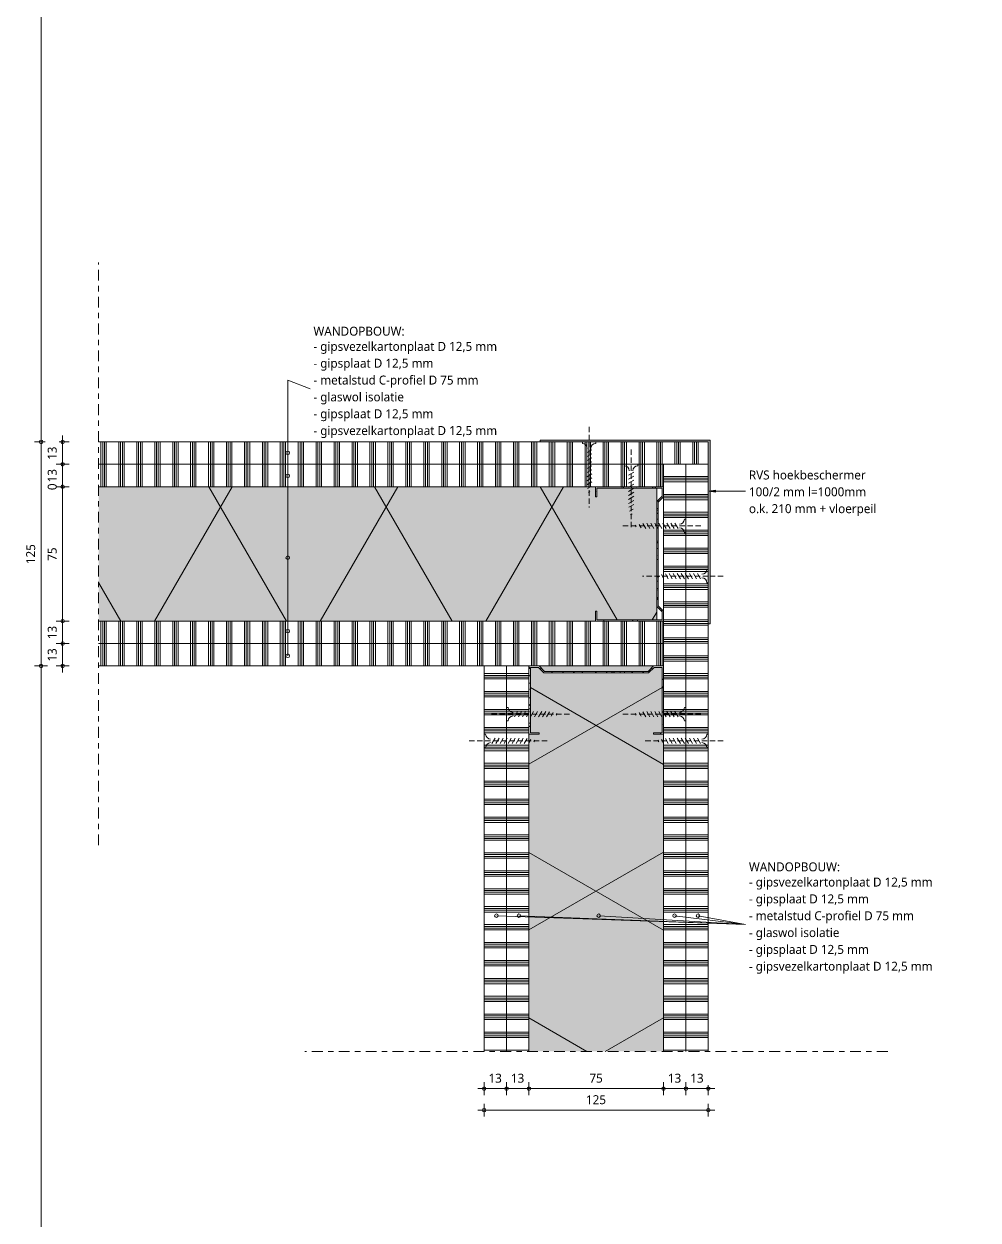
# Model space of a CAD drawing. Header units: millimetres. Extents: x 32900 to 38291, y -18988 to 4133.
# Drawn here: x 32961 to 33493, y 1202 to 1869 of the extents above; entities that cross this region are included whole.
import ezdxf

# ---------------------------------------------------------------- set-up
doc = ezdxf.new("R2010")
doc.units = ezdxf.units.MM
doc.linetypes.add('MV_center', pattern=[15, 6, -3, 3, -3])
doc.linetypes.add('MV_hidden_2', pattern=[4.5, 3, -1.5])
for name, color, linetype, lineweight in [('A-ANNO-DIMS', 211, 'Continuous', 13), ('A-ANNO-DIMS-2', 211, 'Continuous', 13), ('A-ANNO-NOTE', 131, 'Continuous', 18), ('A-DETL', 90, 'Continuous', 13), ('A-DETL-GENF', 92, 'Continuous', 18), ('A-DETL-THIN', 151, 'Continuous', 18)]:
    doc.layers.add(name, color=color, linetype=linetype, lineweight=lineweight)
doc.styles.add('Segoe UI', font='segoeui.ttf', dxfattribs={"height": 5})
doc.styles.add('Segoe UI_B', font='segoeui.ttf', dxfattribs={"height": 5})
doc.dimstyles.new('2_5_mm', dxfattribs={"dimscale": 304.8, "dimtxt": 5.23682, "dimasz": 0.006562, "dimexe": 0.011811, "dimexo": 0.0625, "dimgap": 0.005906, "dimtad": 1, "dimdec": 0, "dimzin": 0, "dimdsep": 46, "dimtxsty": 'Segoe UI', "dimblk1": 'DOTBLANK', "dimblk2": 'DOTBLANK', "dimsah": 1, "dimcen": 0.09, "dimdle": 0.011811, "dimazin": 0, "dimtfac": 1, "dimtdec": 4, "dimtix": 1, "dimtmove": 0, "dimatfit": 3, "dimfxl": 0.011811, "dimfxlon": 1, "dimtvp": 1, "dimtfill": 1, "dimtolj": 1, "dimtzin": 0, "dimarcsym": 2})
pattern_1 = [(90, (4, 0), (-10, 6e-16), []), (90, (5, 0), (-10, 6e-16), []), (90, (6, 0), (-10, 6e-16), []), (90, (7, 0), (-10, 6e-16), [])]
pattern_2 = [(0, (0, 4), (0, 10), []), (0, (0, 5), (0, 10), []), (0, (0, 6), (0, 10), []), (0, (0, 7), (0, 10), [])]
pattern_3 = [(60, (0, 0), (-69.282, 40), []), (120, (0, 0), (-69.282, -40), [])]
pattern_4 = [(0, (0, 0), (8.128, 2.032), [0.67056, -5.425, 0.67056, -5.425, -32.512]), (0, (0, 0), (8.128, 2.032), [-12.192, 0.67056, -11.521, 0.67056, -5.425, -14.224]), (0, (0, 0), (8.128, 2.032), [-30.48, 0.67056, -3.393, 0.67056, -9.489]), (120, (3.048, 1.016), (-5.82376362, 6.02305448), [0.67056, -5.425, 0.67056, -5.425, -32.512]), (120, (3.048, 1.016), (-5.82376362, 6.02305448), [-12.192, 0.67056, -11.521, 0.67056, -5.425, -14.224]), (120, (3.048, 1.016), (-5.82376362, 6.02305448), [-30.48, 0.67056, -3.393, 0.67056, -9.489]), (240, (4.064, 5.08), (-2.30423638, -8.05505448), [0.67056, -5.425, 0.67056, -5.425, -32.512]), (240, (4.064, 5.08), (-2.30423638, -8.05505448), [-12.192, 0.67056, -11.521, 0.67056, -5.425, -14.224]), (240, (4.064, 5.08), (-2.30423638, -8.05505448), [-30.48, 0.67056, -3.393, 0.67056, -9.489])]

# ---------------------------------------------------------------- blocks, each defined once
blk = doc.blocks.new('42 isolatie - Type 1-3788371-Details ziekenhuis Utiliteitsgebouw')
at = {"layer": 'A-DETL-GENF'}
blk.add_hatch(color=256, dxfattribs=at).paths.add_polyline_path([(302.28, 0.8), (302.28, 6.4), (303.08, 6.4), (303.08, 1.6), (336.48, 1.6), (336.48, 75), (303.08, 75), (303.08, 70.2), (302.28, 70.2), (302.28, 75.8), (25.28, 75.8), (25.28, 0.8), (271.43, 0.8)])
at = {"layer": 'A-DETL-GENF', "lineweight": 13}
h = blk.add_hatch(dxfattribs=at)
h.set_pattern_fill('FP_4', color=256, style=0, pattern_type=2)
h.set_pattern_definition(pattern_3)
h.paths.add_polyline_path([(302.28, 0.8), (302.28, 6.4), (303.08, 6.4), (303.08, 1.6), (336.48, 1.6), (336.48, 75), (303.08, 75), (303.08, 70.2), (302.28, 70.2), (302.28, 75.8), (25.28, 75.8), (25.28, 0.8), (271.43, 0.8)])
at = {"layer": 'A-DETL-GENF'}
for p, q in [((302.28, 75.8), (25.28, 75.8)), ((302.28, 75.8), (25.28, 75.8)), ((336.48, 67.53), (336.48, 75)), ((336.48, 67.53), (336.48, 75)), ((336.48, 9.07), (336.48, 67.53)), ((336.48, 1.6), (336.48, 9.07)), ((336.48, 1.6), (336.48, 9.07)), ((25.28, 0.8), (302.28, 0.8)), ((25.28, 0.8), (302.28, 0.8))]:
    blk.add_line(p, q, dxfattribs=at)
blk = doc.blocks.new('42 isolatie - Type 1-3788538-Details ziekenhuis Utiliteitsgebouw')
at = {"layer": 'A-DETL-GENF'}
h = blk.add_hatch(color=256, dxfattribs=at)
h.paths.add_polyline_path([(215.28, 75.8), (38.28, 75.8), (38.28, 70.2), (37.48, 70.2), (37.48, 75), (1.08, 75), (1.08, 70.53), (4.08, 67.53), (4.08, 9.07), (1.08, 6.07), (1.08, 1.6), (37.48, 1.6), (37.48, 6.4), (38.28, 6.4), (38.28, 0.8), (215.28, 0.8)])
h.paths.add_polyline_path([(3.28, 9.4), (3.28, 67.2), (0.28, 70.2), (0.28, 6.4), (2.95, 9.07)])
at = {"layer": 'A-DETL-GENF', "lineweight": 13}
h = blk.add_hatch(dxfattribs=at)
h.set_pattern_fill('FP_4', color=256, style=0, pattern_type=2)
h.set_pattern_definition(pattern_3)
h.paths.add_polyline_path([(215.28, 75.8), (38.28, 75.8), (38.28, 70.2), (37.48, 70.2), (37.48, 75), (1.08, 75), (1.08, 70.53), (4.08, 67.53), (4.08, 9.07), (1.08, 6.07), (1.08, 1.6), (37.48, 1.6), (37.48, 6.4), (38.28, 6.4), (38.28, 0.8), (215.28, 0.8)])
h.paths.add_polyline_path([(3.28, 9.4), (3.28, 67.2), (0.28, 70.2), (0.28, 6.4), (2.95, 9.07)])
at = {"layer": 'A-DETL-GENF'}
for p, q in [((215.28, 75.8), (38.28, 75.8)), ((215.28, 75.8), (38.28, 75.8)), ((0.28, 70.2), (0.28, 6.4)), ((0.28, 70.2), (0.28, 6.4)), ((38.28, 0.8), (215.28, 0.8)), ((38.28, 0.8), (215.28, 0.8))]:
    blk.add_line(p, q, dxfattribs=at)
blk = doc.blocks.new('NLRS_00_DI_maskeer - Type 1-4234884-Details ziekenhuis Utiliteitsgebouw')
at = {"layer": 'A-DETL-GENF', "linetype": 'MV_center'}
blk.add_line((225, 0), (-100, 0), dxfattribs=at)
blk = doc.blocks.new('DIMBLOCK89-Details ziekenhuis Utiliteitsgebouw')
at = {"layer": 'A-ANNO-DIMS-2'}
for p, q in [((32970.66, 1636.25), (32967.06, 1636.25)), ((32970.66, 1639.85), (32970.66, 1507.65)), ((32970.66, 1636.25), (32974.26, 1636.25)), ((32970.66, 1511.25), (32967.06, 1511.25)), ((32970.66, 1511.25), (32974.26, 1511.25))]:
    blk.add_line(p, q, dxfattribs=at)
for centre in [(32970.66, 1636.25), (32970.66, 1511.25)]:
    blk.add_circle(centre, 1, dxfattribs=at)
at = {"layer": 'A-ANNO-DIMS-2', "color": 0, "insert": (32962.33, 1568.04), "char_height": 5, "width": 13.7109, "attachment_point": 1, "rotation": 90, "line_spacing_factor": 1.142579, "style": 'Segoe UI', "bg_fill": 3, "box_fill_scale": 1.25, "bg_fill_color": 9, "bg_fill_true_color": 13158600, "bg_fill_transparency": 0}
blk.add_mtext('125', dxfattribs=at)
blk = doc.blocks.new('_DotBlank')
at = {"color": 0, "linetype": 'ByBlock', "lineweight": -2}
blk.add_line((-0.5, 0), (-1, 0), dxfattribs=at)
blk.add_circle((0, 0), 0.5, dxfattribs=at)
blk = doc.blocks.new('DIMBLOCK90-Details ziekenhuis Utiliteitsgebouw')
at = {"layer": 'A-ANNO-DIMS-2'}
for p, q in [((32982.66, 1523.75), (32979.06, 1523.75)), ((32982.66, 1507.65), (32982.66, 1523.75)), ((32982.66, 1523.75), (32986.26, 1523.75)), ((32982.66, 1511.25), (32979.06, 1511.25)), ((32982.66, 1511.25), (32986.26, 1511.25))]:
    blk.add_line(p, q, dxfattribs=at)
for centre in [(32982.66, 1523.75), (32982.66, 1511.25)]:
    blk.add_circle(centre, 1, dxfattribs=at)
at = {"layer": 'A-ANNO-DIMS-2', "color": 0, "insert": (32974.33, 1513.69), "char_height": 5, "width": 9.1406, "attachment_point": 1, "rotation": 90, "line_spacing_factor": 1.142579, "style": 'Segoe UI', "bg_fill": 3, "box_fill_scale": 1.25, "bg_fill_color": 9, "bg_fill_true_color": 13158600, "bg_fill_transparency": 0}
blk.add_mtext('13', dxfattribs=at)
blk = doc.blocks.new('DIMBLOCK91-Details ziekenhuis Utiliteitsgebouw')
at = {"layer": 'A-ANNO-DIMS-2'}
for p, q in [((32982.66, 1536.25), (32979.06, 1536.25)), ((32982.66, 1523.75), (32982.66, 1536.25)), ((32982.66, 1536.25), (32986.26, 1536.25)), ((32982.66, 1523.75), (32979.06, 1523.75)), ((32982.66, 1523.75), (32986.26, 1523.75))]:
    blk.add_line(p, q, dxfattribs=at)
for centre in [(32982.66, 1536.25), (32982.66, 1523.75)]:
    blk.add_circle(centre, 1, dxfattribs=at)
at = {"layer": 'A-ANNO-DIMS-2', "color": 0, "insert": (32974.33, 1526.19), "char_height": 5, "width": 9.1406, "attachment_point": 1, "rotation": 90, "line_spacing_factor": 1.142579, "style": 'Segoe UI', "bg_fill": 3, "box_fill_scale": 1.25, "bg_fill_color": 9, "bg_fill_true_color": 13158600, "bg_fill_transparency": 0}
blk.add_mtext('13', dxfattribs=at)
blk = doc.blocks.new('DIMBLOCK92-Details ziekenhuis Utiliteitsgebouw')
at = {"layer": 'A-ANNO-DIMS-2'}
for p, q in [((32982.66, 1611.25), (32979.06, 1611.25)), ((32982.66, 1536.25), (32982.66, 1611.25)), ((32982.66, 1611.25), (32986.26, 1611.25)), ((32982.66, 1536.25), (32979.06, 1536.25)), ((32982.66, 1536.25), (32986.26, 1536.25))]:
    blk.add_line(p, q, dxfattribs=at)
for centre in [(32982.66, 1611.25), (32982.66, 1536.25)]:
    blk.add_circle(centre, 1, dxfattribs=at)
at = {"layer": 'A-ANNO-DIMS-2', "color": 0, "insert": (32974.33, 1569.94), "char_height": 5, "width": 9.1406, "attachment_point": 1, "rotation": 90, "line_spacing_factor": 1.142579, "style": 'Segoe UI', "bg_fill": 3, "box_fill_scale": 1.25, "bg_fill_color": 9, "bg_fill_true_color": 13158600, "bg_fill_transparency": 0}
blk.add_mtext('75', dxfattribs=at)
blk = doc.blocks.new('DIMBLOCK93-Details ziekenhuis Utiliteitsgebouw')
at = {"layer": 'A-ANNO-DIMS-2'}
for q in [(32979.06, 1611.25), (32979.06, 1611.25), (32982.66, 1611.25), (32986.26, 1611.25), (32986.26, 1611.25)]:
    blk.add_line((32982.66, 1611.25), q, dxfattribs=at)
blk.add_circle((32982.66, 1611.25), 1, dxfattribs=at)
blk.add_circle((32982.66, 1611.25), 1, dxfattribs=at)
at = {"layer": 'A-ANNO-DIMS-2', "color": 0, "insert": (32974.33, 1609.35), "char_height": 5, "width": 4.5703, "attachment_point": 1, "rotation": 90, "line_spacing_factor": 1.142579, "style": 'Segoe UI', "bg_fill": 3, "box_fill_scale": 1.25, "bg_fill_color": 9, "bg_fill_true_color": 13158600, "bg_fill_transparency": 0}
blk.add_mtext('0', dxfattribs=at)
blk = doc.blocks.new('DIMBLOCK94-Details ziekenhuis Utiliteitsgebouw')
at = {"layer": 'A-ANNO-DIMS-2'}
for p, q in [((32982.66, 1623.75), (32979.06, 1623.75)), ((32982.66, 1611.25), (32982.66, 1623.75)), ((32982.66, 1623.75), (32986.26, 1623.75)), ((32982.66, 1611.25), (32979.06, 1611.25)), ((32982.66, 1611.25), (32986.26, 1611.25))]:
    blk.add_line(p, q, dxfattribs=at)
for centre in [(32982.66, 1623.75), (32982.66, 1611.25)]:
    blk.add_circle(centre, 1, dxfattribs=at)
at = {"layer": 'A-ANNO-DIMS-2', "color": 0, "insert": (32974.33, 1613.69), "char_height": 5, "width": 9.1406, "attachment_point": 1, "rotation": 90, "line_spacing_factor": 1.142579, "style": 'Segoe UI', "bg_fill": 3, "box_fill_scale": 1.25, "bg_fill_color": 9, "bg_fill_true_color": 13158600, "bg_fill_transparency": 0}
blk.add_mtext('13', dxfattribs=at)
blk = doc.blocks.new('DIMBLOCK95-Details ziekenhuis Utiliteitsgebouw')
at = {"layer": 'A-ANNO-DIMS-2'}
for p, q in [((32982.66, 1636.25), (32979.06, 1636.25)), ((32982.66, 1623.75), (32982.66, 1639.85)), ((32982.66, 1636.25), (32986.26, 1636.25)), ((32982.66, 1623.75), (32979.06, 1623.75)), ((32982.66, 1623.75), (32986.26, 1623.75))]:
    blk.add_line(p, q, dxfattribs=at)
for centre in [(32982.66, 1636.25), (32982.66, 1623.75)]:
    blk.add_circle(centre, 1, dxfattribs=at)
at = {"layer": 'A-ANNO-DIMS-2', "color": 0, "insert": (32974.33, 1626.19), "char_height": 5, "width": 9.1406, "attachment_point": 1, "rotation": 90, "line_spacing_factor": 1.142579, "style": 'Segoe UI', "bg_fill": 3, "box_fill_scale": 1.25, "bg_fill_color": 9, "bg_fill_true_color": 13158600, "bg_fill_transparency": 0}
blk.add_mtext('13', dxfattribs=at)
blk = doc.blocks.new('DIMBLOCK96-Details ziekenhuis Utiliteitsgebouw')
at = {"layer": 'A-ANNO-DIMS-2'}
for p, q in [((33214.06, 1275.49), (33230.16, 1275.49)), ((33217.66, 1275.49), (33217.66, 1279.09)), ((33217.66, 1275.49), (33217.66, 1271.89)), ((33230.16, 1275.49), (33230.16, 1279.09)), ((33230.16, 1275.49), (33230.16, 1271.89))]:
    blk.add_line(p, q, dxfattribs=at)
for centre in [(33217.66, 1275.49), (33230.16, 1275.49)]:
    blk.add_circle(centre, 1, dxfattribs=at)
at = {"layer": 'A-ANNO-DIMS-2', "color": 0, "insert": (33220.1, 1283.81), "char_height": 5, "width": 9.1406, "attachment_point": 1, "line_spacing_factor": 1.142579, "style": 'Segoe UI', "bg_fill": 3, "box_fill_scale": 1.25, "bg_fill_color": 9, "bg_fill_true_color": 13158600, "bg_fill_transparency": 0}
blk.add_mtext('13', dxfattribs=at)
blk = doc.blocks.new('DIMBLOCK97-Details ziekenhuis Utiliteitsgebouw')
at = {"layer": 'A-ANNO-DIMS-2'}
for p, q in [((33230.16, 1275.49), (33230.16, 1279.09)), ((33230.16, 1275.49), (33242.66, 1275.49)), ((33230.16, 1275.49), (33230.16, 1271.89)), ((33242.66, 1275.49), (33242.66, 1279.09)), ((33242.66, 1275.49), (33242.66, 1271.89))]:
    blk.add_line(p, q, dxfattribs=at)
for centre in [(33230.16, 1275.49), (33242.66, 1275.49)]:
    blk.add_circle(centre, 1, dxfattribs=at)
at = {"layer": 'A-ANNO-DIMS-2', "color": 0, "insert": (33232.6, 1283.81), "char_height": 5, "width": 9.1406, "attachment_point": 1, "line_spacing_factor": 1.142579, "style": 'Segoe UI', "bg_fill": 3, "box_fill_scale": 1.25, "bg_fill_color": 9, "bg_fill_true_color": 13158600, "bg_fill_transparency": 0}
blk.add_mtext('13', dxfattribs=at)
blk = doc.blocks.new('DIMBLOCK98-Details ziekenhuis Utiliteitsgebouw')
at = {"layer": 'A-ANNO-DIMS-2'}
for p, q in [((33242.66, 1275.49), (33242.66, 1279.09)), ((33242.66, 1275.49), (33317.66, 1275.49)), ((33242.66, 1275.49), (33242.66, 1271.89)), ((33317.66, 1275.49), (33317.66, 1279.09)), ((33317.66, 1275.49), (33317.66, 1271.89))]:
    blk.add_line(p, q, dxfattribs=at)
for centre in [(33242.66, 1275.49), (33317.66, 1275.49)]:
    blk.add_circle(centre, 1, dxfattribs=at)
at = {"layer": 'A-ANNO-DIMS-2', "color": 0, "insert": (33276.35, 1283.81), "char_height": 5, "width": 9.1406, "attachment_point": 1, "line_spacing_factor": 1.142579, "style": 'Segoe UI', "bg_fill": 3, "box_fill_scale": 1.25, "bg_fill_color": 9, "bg_fill_true_color": 13158600, "bg_fill_transparency": 0}
blk.add_mtext('75', dxfattribs=at)
blk = doc.blocks.new('DIMBLOCK99-Details ziekenhuis Utiliteitsgebouw')
at = {"layer": 'A-ANNO-DIMS-2'}
for p, q in [((33317.66, 1275.49), (33317.66, 1279.09)), ((33317.66, 1275.49), (33330.16, 1275.49)), ((33317.66, 1275.49), (33317.66, 1271.89)), ((33330.16, 1275.49), (33330.16, 1279.09)), ((33330.16, 1275.49), (33330.16, 1271.89))]:
    blk.add_line(p, q, dxfattribs=at)
for centre in [(33317.66, 1275.49), (33330.16, 1275.49)]:
    blk.add_circle(centre, 1, dxfattribs=at)
at = {"layer": 'A-ANNO-DIMS-2', "color": 0, "insert": (33320.1, 1283.81), "char_height": 5, "width": 9.1406, "attachment_point": 1, "line_spacing_factor": 1.142579, "style": 'Segoe UI', "bg_fill": 3, "box_fill_scale": 1.25, "bg_fill_color": 9, "bg_fill_true_color": 13158600, "bg_fill_transparency": 0}
blk.add_mtext('13', dxfattribs=at)
blk = doc.blocks.new('DIMBLOCK100-Details ziekenhuis Utiliteitsgebouw')
at = {"layer": 'A-ANNO-DIMS-2'}
for p, q in [((33330.16, 1275.49), (33330.16, 1279.09)), ((33330.16, 1275.49), (33346.26, 1275.49)), ((33330.16, 1275.49), (33330.16, 1271.89)), ((33342.66, 1275.49), (33342.66, 1279.09)), ((33342.66, 1275.49), (33342.66, 1271.89))]:
    blk.add_line(p, q, dxfattribs=at)
for centre in [(33330.16, 1275.49), (33342.66, 1275.49)]:
    blk.add_circle(centre, 1, dxfattribs=at)
at = {"layer": 'A-ANNO-DIMS-2', "color": 0, "insert": (33332.6, 1283.81), "char_height": 5, "width": 9.1406, "attachment_point": 1, "line_spacing_factor": 1.142579, "style": 'Segoe UI', "bg_fill": 3, "box_fill_scale": 1.25, "bg_fill_color": 9, "bg_fill_true_color": 13158600, "bg_fill_transparency": 0}
blk.add_mtext('13', dxfattribs=at)
blk = doc.blocks.new('DIMBLOCK101-Details ziekenhuis Utiliteitsgebouw')
at = {"layer": 'A-ANNO-DIMS-2'}
for p, q in [((33214.06, 1263.49), (33346.26, 1263.49)), ((33217.66, 1263.49), (33217.66, 1267.09)), ((33217.66, 1263.49), (33217.66, 1259.89)), ((33342.66, 1263.49), (33342.66, 1267.09)), ((33342.66, 1263.49), (33342.66, 1259.89))]:
    blk.add_line(p, q, dxfattribs=at)
for centre in [(33217.66, 1263.49), (33342.66, 1263.49)]:
    blk.add_circle(centre, 1, dxfattribs=at)
at = {"layer": 'A-ANNO-DIMS-2', "color": 0, "insert": (33274.44, 1271.81), "char_height": 5, "width": 13.7109, "attachment_point": 1, "line_spacing_factor": 1.142579, "style": 'Segoe UI', "bg_fill": 3, "box_fill_scale": 1.25, "bg_fill_color": 9, "bg_fill_true_color": 13158600, "bg_fill_transparency": 0}
blk.add_mtext('125', dxfattribs=at)

msp = doc.modelspace()

# ---------------------------------------------------------------- hatches: boundary and pattern name
at = {"layer": 'A-ANNO-NOTE'}
msp.add_hatch(color=256, dxfattribs=at).paths.add_polyline_path([(33343.14, 1608.76), (33346.74, 1608.13), (33346.74, 1609.4)])
at = {"layer": 'A-DETL-GENF', "lineweight": 13}
h = msp.add_hatch(dxfattribs=at)
h.set_pattern_fill('FP_2', color=254, style=0, pattern_type=2)
h.set_pattern_definition(pattern_1)
h.paths.add_polyline_path([(33248.88, 1623.75), (33342.66, 1623.75), (33342.66, 1636.25), (33002.66, 1636.25), (33002.66, 1623.75), (33248.81, 1623.75)])
at = {"layer": 'A-DETL-GENF'}
msp.add_hatch(color=9, dxfattribs=at).paths.add_polyline_path([(33342.66, 1534.77), (33343.66, 1534.77), (33343.66, 1637.25), (33248.88, 1637.25), (33248.88, 1636.25), (33342.66, 1636.25)])
at = {"layer": 'A-DETL-GENF', "lineweight": 13}
h = msp.add_hatch(dxfattribs=at)
h.set_pattern_fill('FP_2', color=254, style=0, pattern_type=2)
h.set_pattern_definition(pattern_1)
h.paths.add_polyline_path([(33248.81, 1611.25), (33317.66, 1611.25), (33317.66, 1623.75), (33002.66, 1623.75), (33002.66, 1611.25), (33041.2, 1611.25)])
h = msp.add_hatch(dxfattribs=at)
h.set_pattern_fill('FP_12', color=254, style=0, pattern_type=2)
h.set_pattern_definition(pattern_2)
h.paths.add_polyline_path([(33330.16, 1296.25), (33330.16, 1623.75), (33317.66, 1623.75), (33317.66, 1296.25)])
h = msp.add_hatch(dxfattribs=at)
h.set_pattern_fill('FP_12', color=254, style=0, pattern_type=2)
h.set_pattern_definition(pattern_2)
h.paths.add_polyline_path([(33330.16, 1296.25), (33342.66, 1296.25), (33342.66, 1623.75), (33330.16, 1623.75), (33330.16, 1328.56)])
h = msp.add_hatch(dxfattribs=at)
h.set_pattern_fill('FP_6', color=254, style=0, pattern_type=2)
h.set_pattern_definition(pattern_4)
h.paths.add_polyline_path([(33317.66, 1536.25), (33317.66, 1541.85), (33314.66, 1544.85), (33314.66, 1602.65), (33317.66, 1605.65), (33317.66, 1611.25), (33279.66, 1611.25), (33279.66, 1605.65), (33280.46, 1605.65), (33280.46, 1610.45), (33316.86, 1610.45), (33316.86, 1605.98), (33313.86, 1602.98), (33313.86, 1544.52), (33316.86, 1541.52), (33316.86, 1537.05), (33280.46, 1537.05), (33280.46, 1541.85), (33279.66, 1541.85), (33279.66, 1536.25)])
h = msp.add_hatch(dxfattribs=at)
h.set_pattern_fill('FP_2', color=254, style=0, pattern_type=2)
h.set_pattern_definition(pattern_1)
h.paths.add_polyline_path([(33248.81, 1523.75), (33317.66, 1523.75), (33317.66, 1536.25), (33002.66, 1536.25), (33002.66, 1523.75), (33041.2, 1523.75)])
h = msp.add_hatch(dxfattribs=at)
h.set_pattern_fill('FP_2', color=254, style=0, pattern_type=2)
h.set_pattern_definition(pattern_1)
h.paths.add_polyline_path([(33217.66, 1511.25), (33317.66, 1511.25), (33317.66, 1523.75), (33002.66, 1523.75), (33002.66, 1511.25), (33041.2, 1511.25)])
h = msp.add_hatch(dxfattribs=at)
h.set_pattern_fill('FP_12', color=254, style=0, pattern_type=2)
h.set_pattern_definition(pattern_2)
h.paths.add_polyline_path([(33230.16, 1296.25), (33230.16, 1511.25), (33217.66, 1511.25), (33217.66, 1296.25)])
h = msp.add_hatch(dxfattribs=at)
h.set_pattern_fill('FP_12', color=254, style=0, pattern_type=2)
h.set_pattern_definition(pattern_2)
h.paths.add_polyline_path([(33242.66, 1296.25), (33242.66, 1511.25), (33230.16, 1511.25), (33230.16, 1296.25)])
h = msp.add_hatch(dxfattribs=at)
h.set_pattern_fill('FP_6', color=254, style=0, pattern_type=2)
h.set_pattern_definition(pattern_4)
h.paths.add_polyline_path([(33242.66, 1473.25), (33248.26, 1473.25), (33248.26, 1474.05), (33243.46, 1474.05), (33243.46, 1510.45), (33247.92, 1510.45), (33250.92, 1507.45), (33309.39, 1507.45), (33312.39, 1510.45), (33316.86, 1510.45), (33316.86, 1474.05), (33312.06, 1474.05), (33312.06, 1473.25), (33317.66, 1473.25), (33317.66, 1511.25), (33312.06, 1511.25), (33309.06, 1508.25), (33251.26, 1508.25), (33248.26, 1511.25), (33242.66, 1511.25)])

# ---------------------------------------------------------------- linework, layer by layer
at = {"layer": 'A-ANNO-NOTE'}
for p, q in [((33108.18, 1670.78), (33120.59, 1665.94)), ((33108.18, 1630.14), (33108.18, 1670.78)), ((33108.18, 1670.78), (33120.59, 1665.94)), ((33108.18, 1617.33), (33108.18, 1670.78)), ((33108.18, 1670.78), (33120.59, 1665.94)), ((33108.18, 1571.67), (33108.18, 1670.78)), ((33108.18, 1670.78), (33120.59, 1665.94)), ((33108.18, 1530.7), (33108.18, 1670.78)), ((33108.18, 1670.78), (33120.59, 1665.94)), ((33108.18, 1516.95), (33108.18, 1670.78)), ((33346.74, 1609.4), (33343.14, 1608.76)), ((33343.14, 1608.76), (33346.74, 1608.13)), ((33343.14, 1608.76), (33363.38, 1608.76)), ((33346.74, 1608.13), (33346.74, 1609.4)), ((33224.53, 1371.96), (33363.38, 1367.12)), ((33237.08, 1371.96), (33363.38, 1367.12)), ((33281.54, 1371.96), (33363.38, 1367.12)), ((33323.85, 1371.96), (33363.38, 1367.12)), ((33336.91, 1371.96), (33363.38, 1367.12))]:
    msp.add_line(p, q, dxfattribs=at)
for centre in [(33108.18, 1630.14), (33108.18, 1617.33), (33108.18, 1571.67), (33108.18, 1530.7), (33108.18, 1516.95), (33224.53, 1371.96), (33237.08, 1371.96), (33281.54, 1371.96), (33323.85, 1371.96), (33336.91, 1371.96)]:
    msp.add_circle(centre, 1, dxfattribs=at)
at = {"layer": 'A-DETL', "lineweight": 18}
msp.add_line((32970.77, 3651.86), (32970.77, -18988.14), dxfattribs=at)
at = {"layer": 'A-DETL', "linetype": 'MV_hidden_2'}
for p, q in [((33276.17, 1644.61), (33276.17, 1637.25)), ((33276.17, 1636.25), (33276.17, 1599.61)), ((33299.6, 1632.11), (33299.6, 1587.11)), ((33338.51, 1589.37), (33293.51, 1589.37)), ((33342.66, 1561.4), (33306.01, 1561.4)), ((33351.01, 1561.4), (33343.66, 1561.4)), ((33221.8, 1484.37), (33266.8, 1484.37)), ((33338.51, 1484.37), (33293.51, 1484.37)), ((33209.3, 1469.48), (33254.3, 1469.48)), ((33351.01, 1469.48), (33306.01, 1469.48))]:
    msp.add_line(p, q, dxfattribs=at)
at = {"layer": 'A-DETL'}
for p, q in [((33272.42, 1636.25), (33272.42, 1635.4)), ((33279.92, 1636.25), (33279.92, 1635.4)), ((33277.67, 1631.9), (33274.67, 1630.17)), ((33277.67, 1629.65), (33274.67, 1627.92)), ((33277.67, 1627.4), (33274.67, 1625.67)), ((33277.67, 1625.15), (33274.67, 1623.42)), ((33277.67, 1622.9), (33274.67, 1621.17)), ((33295.85, 1623.75), (33303.35, 1623.75)), ((33295.85, 1623.75), (33295.85, 1622.9)), ((33303.35, 1623.75), (33303.35, 1622.9)), ((33277.67, 1620.65), (33274.67, 1618.92)), ((33277.67, 1618.4), (33274.67, 1616.67)), ((33277.67, 1616.15), (33274.67, 1614.42)), ((33301.1, 1619.4), (33298.1, 1617.67)), ((33301.1, 1617.15), (33298.1, 1615.42)), ((33301.1, 1614.9), (33298.1, 1613.17)), ((33277.67, 1613.9), (33274.89, 1612.29)), ((33277.25, 1611.3), (33275.33, 1610.19)), ((33276.68, 1608.57), (33275.78, 1608.05)), ((33301.1, 1612.65), (33298.1, 1610.92)), ((33301.1, 1610.4), (33298.1, 1608.67)), ((33301.1, 1608.15), (33298.1, 1606.42)), ((33301.1, 1605.9), (33298.1, 1604.17)), ((33301.1, 1603.65), (33298.1, 1601.92)), ((33301.1, 1601.4), (33298.32, 1599.79)), ((33300.68, 1598.8), (33298.76, 1597.69)), ((33300.11, 1596.07), (33299.21, 1595.55)), ((33302.47, 1588.87), (33301.95, 1589.77)), ((33305.2, 1588.29), (33304.09, 1590.22)), ((33307.81, 1587.87), (33306.2, 1590.66)), ((33310.06, 1587.87), (33308.32, 1590.87)), ((33312.31, 1587.87), (33310.57, 1590.87)), ((33314.56, 1587.87), (33312.82, 1590.87)), ((33316.81, 1587.87), (33315.07, 1590.87)), ((33319.06, 1587.87), (33317.32, 1590.87)), ((33321.31, 1587.87), (33319.57, 1590.87)), ((33323.56, 1587.87), (33321.82, 1590.87)), ((33325.81, 1587.87), (33324.07, 1590.87)), ((33330.16, 1593.12), (33329.31, 1593.12)), ((33330.16, 1593.12), (33330.16, 1585.62)), ((33330.16, 1585.62), (33329.31, 1585.62)), ((33314.97, 1560.89), (33314.45, 1561.8)), ((33317.7, 1560.32), (33316.59, 1562.24)), ((33320.31, 1559.9), (33318.7, 1562.69)), ((33322.56, 1559.9), (33320.82, 1562.9)), ((33324.81, 1559.9), (33323.07, 1562.9)), ((33327.06, 1559.9), (33325.32, 1562.9)), ((33329.31, 1559.9), (33327.57, 1562.9)), ((33331.56, 1559.9), (33329.82, 1562.9)), ((33333.81, 1559.9), (33332.07, 1562.9)), ((33336.06, 1559.9), (33334.32, 1562.9)), ((33338.31, 1559.9), (33336.57, 1562.9)), ((33342.66, 1565.15), (33341.81, 1565.15)), ((33342.66, 1557.65), (33341.81, 1557.65)), ((33230.16, 1488.12), (33230.16, 1480.62)), ((33230.16, 1488.12), (33231.01, 1488.12)), ((33330.16, 1488.12), (33329.31, 1488.12)), ((33330.16, 1488.12), (33330.16, 1480.62)), ((33234.51, 1482.87), (33236.24, 1485.87)), ((33236.76, 1482.87), (33238.49, 1485.87)), ((33239.01, 1482.87), (33240.74, 1485.87)), ((33241.26, 1482.87), (33242.99, 1485.87)), ((33243.51, 1482.87), (33245.24, 1485.87)), ((33245.76, 1482.87), (33247.49, 1485.87)), ((33248.01, 1482.87), (33249.74, 1485.87)), ((33250.26, 1482.87), (33251.99, 1485.87)), ((33252.51, 1482.87), (33254.11, 1485.66)), ((33255.11, 1483.29), (33256.22, 1485.22)), ((33257.84, 1483.87), (33258.36, 1484.77)), ((33302.47, 1483.87), (33301.95, 1484.77)), ((33305.2, 1483.29), (33304.09, 1485.22)), ((33307.81, 1482.87), (33306.2, 1485.66)), ((33310.06, 1482.87), (33308.32, 1485.87)), ((33312.31, 1482.87), (33310.57, 1485.87)), ((33314.56, 1482.87), (33312.82, 1485.87)), ((33316.81, 1482.87), (33315.07, 1485.87)), ((33319.06, 1482.87), (33317.32, 1485.87)), ((33321.31, 1482.87), (33319.57, 1485.87)), ((33323.56, 1482.87), (33321.82, 1485.87)), ((33325.81, 1482.87), (33324.07, 1485.87)), ((33230.16, 1480.62), (33231.01, 1480.62)), ((33330.16, 1480.62), (33329.31, 1480.62)), ((33217.66, 1473.23), (33217.66, 1465.73)), ((33217.66, 1473.23), (33218.51, 1473.23)), ((33222.01, 1467.98), (33223.74, 1470.98)), ((33224.26, 1467.98), (33225.99, 1470.98)), ((33226.51, 1467.98), (33228.24, 1470.98)), ((33228.76, 1467.98), (33230.49, 1470.98)), ((33231.01, 1467.98), (33232.74, 1470.98)), ((33233.26, 1467.98), (33234.99, 1470.98)), ((33235.51, 1467.98), (33237.24, 1470.98)), ((33237.76, 1467.98), (33239.49, 1470.98)), ((33240.01, 1467.98), (33241.61, 1470.76)), ((33242.61, 1468.4), (33243.72, 1470.32)), ((33245.34, 1468.97), (33245.86, 1469.87)), ((33314.97, 1468.97), (33314.45, 1469.87)), ((33317.7, 1468.4), (33316.59, 1470.32)), ((33320.31, 1467.98), (33318.7, 1470.76)), ((33322.56, 1467.98), (33320.82, 1470.98)), ((33324.81, 1467.98), (33323.07, 1470.98)), ((33327.06, 1467.98), (33325.32, 1470.98)), ((33329.31, 1467.98), (33327.57, 1470.98)), ((33331.56, 1467.98), (33329.82, 1470.98)), ((33333.81, 1467.98), (33332.07, 1470.98)), ((33336.06, 1467.98), (33334.32, 1470.98)), ((33338.31, 1467.98), (33336.57, 1470.98)), ((33342.66, 1473.23), (33341.81, 1473.23)), ((33342.66, 1473.23), (33342.66, 1465.73)), ((33217.66, 1465.73), (33218.51, 1465.73)), ((33342.66, 1465.73), (33341.81, 1465.73))]:
    msp.add_line(p, q, dxfattribs=at)
for centre, start, end in [((33272.42, 1632.65), 0, 90), ((33279.92, 1632.65), 90, 180), ((33295.85, 1620.15), 0, 90), ((33303.35, 1620.15), 90, 180), ((33326.56, 1593.12), 270, 0), ((33326.56, 1585.62), 0, 90), ((33339.06, 1565.15), 270, 0), ((33339.06, 1557.65), 0, 90), ((33233.76, 1488.12), 180, 270), ((33326.56, 1488.12), 270, 0), ((33233.76, 1480.62), 90, 180), ((33326.56, 1480.62), 0, 90), ((33221.26, 1473.23), 180, 270), ((33221.26, 1465.73), 90, 180), ((33339.06, 1473.23), 270, 0), ((33339.06, 1465.73), 0, 90)]:
    msp.add_arc(centre, 2.75, start, end, dxfattribs=at)
at = {"layer": 'A-DETL-THIN'}
for p, q in [((33248.88, 1636.25), (33002.66, 1636.25)), ((33343.66, 1637.25), (33248.88, 1637.25)), ((33248.88, 1637.25), (33248.88, 1636.25)), ((33248.88, 1636.25), (33342.66, 1636.25)), ((33342.66, 1636.25), (33342.66, 1534.77)), ((33343.66, 1534.77), (33343.66, 1637.25)), ((33317.66, 1623.75), (33002.66, 1623.75)), ((33330.16, 1623.75), (33317.66, 1623.75)), ((33317.66, 1623.75), (33317.66, 1611.25)), ((33342.66, 1623.75), (33330.16, 1623.75)), ((33330.16, 1296.25), (33330.16, 1623.75)), ((33317.66, 1611.25), (33279.66, 1611.25)), ((33279.66, 1611.25), (33279.66, 1605.65)), ((33280.46, 1605.65), (33280.46, 1610.45)), ((33280.46, 1610.45), (33316.86, 1610.45)), ((33316.86, 1610.45), (33316.86, 1605.98)), ((33317.66, 1605.65), (33317.66, 1611.25)), ((33279.66, 1605.65), (33280.46, 1605.65)), ((33316.86, 1605.98), (33313.86, 1602.98)), ((33313.86, 1602.98), (33313.86, 1544.52)), ((33314.66, 1602.65), (33317.66, 1605.65)), ((33314.66, 1544.85), (33314.66, 1602.65)), ((33317.66, 1605.65), (33317.66, 1541.85)), ((33280.46, 1541.85), (33279.66, 1541.85)), ((33279.66, 1541.85), (33279.66, 1536.25)), ((33280.46, 1537.05), (33280.46, 1541.85)), ((33313.86, 1544.52), (33316.86, 1541.52)), ((33317.66, 1541.85), (33314.66, 1544.85)), ((33316.86, 1541.52), (33316.86, 1537.05)), ((33317.66, 1536.25), (33317.66, 1541.85)), ((33279.66, 1536.25), (33317.66, 1536.25)), ((33316.86, 1537.05), (33280.46, 1537.05)), ((33317.66, 1536.25), (33317.66, 1511.25)), ((33342.66, 1296.25), (33342.66, 1534.77)), ((33342.66, 1534.77), (33343.66, 1534.77)), ((33317.66, 1523.75), (33002.66, 1523.75)), ((33002.66, 1511.25), (33217.66, 1511.25)), ((33230.16, 1511.25), (33217.66, 1511.25)), ((33217.66, 1511.25), (33217.66, 1296.25)), ((33242.66, 1511.25), (33230.16, 1511.25)), ((33230.16, 1296.25), (33230.16, 1511.25)), ((33248.26, 1511.25), (33242.66, 1511.25)), ((33242.66, 1511.25), (33242.66, 1473.25)), ((33243.46, 1474.05), (33243.46, 1510.45)), ((33243.46, 1510.45), (33247.92, 1510.45)), ((33247.92, 1510.45), (33250.92, 1507.45)), ((33251.26, 1508.25), (33248.26, 1511.25)), ((33309.06, 1508.25), (33251.26, 1508.25)), ((33312.06, 1511.25), (33309.06, 1508.25)), ((33309.39, 1507.45), (33312.39, 1510.45)), ((33317.66, 1511.25), (33312.06, 1511.25)), ((33312.39, 1510.45), (33316.86, 1510.45)), ((33316.86, 1510.45), (33316.86, 1474.05)), ((33317.66, 1473.25), (33317.66, 1511.25)), ((33250.92, 1507.45), (33309.39, 1507.45)), ((33242.66, 1473.25), (33248.26, 1473.25)), ((33248.26, 1474.05), (33243.46, 1474.05)), ((33248.26, 1473.25), (33248.26, 1474.05)), ((33316.86, 1474.05), (33312.06, 1474.05)), ((33312.06, 1474.05), (33312.06, 1473.25)), ((33312.06, 1473.25), (33317.66, 1473.25))]:
    msp.add_line(p, q, dxfattribs=at)

# ---------------------------------------------------------------- block references
at = {"layer": 'A-DETL-GENF', "linetype": 'MV_center', "rotation": 269.9999999999999}
msp.add_blockref('NLRS_00_DI_maskeer - Type 1-4234884-Details ziekenhuis Utiliteitsgebouw', (33002.66, 1636.25), dxfattribs=at)
at = {"layer": 'A-DETL-GENF'}
msp.add_blockref('42 isolatie - Type 1-3788371-Details ziekenhuis Utiliteitsgebouw', (32977.38, 1535.45), dxfattribs=at)
at = {"layer": 'A-DETL-GENF', "rotation": 269.9999999999999}
msp.add_blockref('42 isolatie - Type 1-3788538-Details ziekenhuis Utiliteitsgebouw', (33241.86, 1511.53), dxfattribs=at)
at = {"layer": 'A-DETL-GENF', "linetype": 'MV_center'}
msp.add_blockref('NLRS_00_DI_maskeer - Type 1-4234884-Details ziekenhuis Utiliteitsgebouw', (33217.66, 1296.25), dxfattribs=at)

# ---------------------------------------------------------------- texts
at = {"layer": 'A-ANNO-NOTE', "lineweight": 13, "char_height": 5, "attachment_point": 1, "style": 'Segoe UI', "bg_fill": 3, "box_fill_scale": 1.25, "bg_fill_color": 9, "bg_fill_true_color": 13158600, "bg_fill_transparency": 0}
for s, insert, width in [('- gipsvezelkartonplaat D 12,5 mm', (33122.49, 1692.04), 126.5063), ('RVS hoekbeschermer', (33365.29, 1620.31), 79.5274), ('- gipsvezelkartonplaat D 12,5 mm', (33365.29, 1393.22), 126.5063)]:
    msp.add_mtext(s, dxfattribs=dict(at, insert=insert, width=width))

# ---------------------------------------------------------------- dimensions: what is measured, and where the dimension line sits
at = {"layer": 'A-ANNO-DIMS'}
dim = msp.add_linear_dim(base=(33230.1554338, 1275.48799286), p1=(33217.6554338, 1279.08799286), p2=(33230.1554338, 1279.08799286), dimstyle='2_5_mm', override={"dimpost": '<>', "dimfxl": 12.5}, dxfattribs=at)
dim.commit()
dim.dimension.update_dxf_attribs({"geometry": 'DIMBLOCK96-Details ziekenhuis Utiliteitsgebouw', "text_midpoint": (33223.9054338, 1279.88736525)})

# ---------------------------------------------------------------- next in the draw order: texts
at = {"layer": 'A-ANNO-NOTE', "lineweight": 13, "char_height": 5, "attachment_point": 1, "bg_fill": 3, "box_fill_scale": 1.25, "bg_fill_color": 9, "bg_fill_true_color": 13158600, "bg_fill_transparency": 0}
for s, insert, width, style in [('WANDOPBOUW:', (33122.49, 1700.51), 67.8228, 'Segoe UI_B'), ('- gipsplaat D 12,5 mm', (33122.49, 1682.65), 83.5358, 'Segoe UI'), ('100/2 mm l=1000mm', (33365.29, 1610.92), 82.7341, 'Segoe UI'), ('WANDOPBOUW:', (33365.29, 1401.69), 67.8228, 'Segoe UI_B'), ('- gipsplaat D 12,5 mm', (33365.29, 1383.83), 83.5358, 'Segoe UI')]:
    msp.add_mtext(s, dxfattribs=dict(at, insert=insert, width=width, style=style))

# ---------------------------------------------------------------- next in the draw order: dimensions: what is measured, and where the dimension line sits
at = {"layer": 'A-ANNO-DIMS'}
dim = msp.add_linear_dim(base=(32970.66, 1511.25), p1=(32974.26, 1636.25), p2=(32974.26, 1511.25), angle=90, dimstyle='2_5_mm', override={"dimpost": '<>', "dimfxl": 125}, dxfattribs=at)
dim.commit()
dim.dimension.update_dxf_attribs({"geometry": 'DIMBLOCK89-Details ziekenhuis Utiliteitsgebouw', "text_midpoint": (32966.26, 1573.75)})
dim = msp.add_linear_dim(base=(33242.6554338, 1275.48799286), p1=(33230.1554338, 1279.08799286), p2=(33242.6554338, 1279.08799286), dimstyle='2_5_mm', override={"dimpost": '<>', "dimfxl": 12.5}, dxfattribs=at)
dim.commit()
dim.dimension.update_dxf_attribs({"geometry": 'DIMBLOCK97-Details ziekenhuis Utiliteitsgebouw', "text_midpoint": (33236.4054338, 1279.88736525)})

# ---------------------------------------------------------------- next in the draw order: texts
at = {"layer": 'A-ANNO-NOTE', "lineweight": 13, "char_height": 5, "attachment_point": 1, "style": 'Segoe UI', "bg_fill": 3, "box_fill_scale": 1.25, "bg_fill_color": 9, "bg_fill_true_color": 13158600, "bg_fill_transparency": 0}
for s, insert, width in [('- metalstud C-profiel D 75 mm', (33122.49, 1673.26), 115.6033), ('o.k. 210 mm + vloerpeil', (33365.29, 1601.52), 88.827), ('- metalstud C-profiel D 75 mm', (33365.29, 1374.44), 115.6033)]:
    msp.add_mtext(s, dxfattribs=dict(at, insert=insert, width=width))

# ---------------------------------------------------------------- next in the draw order: dimensions: what is measured, and where the dimension line sits
at = {"layer": 'A-ANNO-DIMS'}
dim = msp.add_linear_dim(base=(32982.6554338, 1523.75201143), p1=(32979.0554338, 1511.25201143), p2=(32979.0554338, 1523.75201143), angle=90, dimstyle='2_5_mm', override={"dimpost": '<>', "dimfxl": 12.5}, dxfattribs=at)
dim.commit()
dim.dimension.update_dxf_attribs({"geometry": 'DIMBLOCK90-Details ziekenhuis Utiliteitsgebouw', "text_midpoint": (32978.25606141, 1517.50201143)})
dim = msp.add_linear_dim(base=(33317.66, 1275.49), p1=(33242.66, 1279.09), p2=(33317.66, 1279.09), dimstyle='2_5_mm', override={"dimpost": '<>', "dimfxl": 75}, dxfattribs=at)
dim.commit()
dim.dimension.update_dxf_attribs({"geometry": 'DIMBLOCK98-Details ziekenhuis Utiliteitsgebouw', "text_midpoint": (33280.16, 1279.83)})

# ---------------------------------------------------------------- next in the draw order: texts
at = {"layer": 'A-ANNO-NOTE', "lineweight": 13, "char_height": 5, "width": 62.692, "attachment_point": 1, "style": 'Segoe UI', "bg_fill": 3, "box_fill_scale": 1.25, "bg_fill_color": 9, "bg_fill_true_color": 13158600, "bg_fill_transparency": 0}
for insert in [(33122.49, 1663.86), (33365.29, 1365.04)]:
    msp.add_mtext('- glaswol isolatie', dxfattribs=dict(at, insert=insert))

# ---------------------------------------------------------------- next in the draw order: dimensions: what is measured, and where the dimension line sits
at = {"layer": 'A-ANNO-DIMS'}
dim = msp.add_linear_dim(base=(32982.6554338, 1536.25201143), p1=(32979.0554338, 1523.75201143), p2=(32979.0554338, 1536.25201143), angle=90, dimstyle='2_5_mm', override={"dimpost": '<>', "dimfxl": 12.5}, dxfattribs=at)
dim.commit()
dim.dimension.update_dxf_attribs({"geometry": 'DIMBLOCK91-Details ziekenhuis Utiliteitsgebouw', "text_midpoint": (32978.25606141, 1530.00201143)})
dim = msp.add_linear_dim(base=(33330.1554338, 1275.48799286), p1=(33317.6554338, 1279.08799286), p2=(33330.1554338, 1279.08799286), dimstyle='2_5_mm', override={"dimpost": '<>', "dimfxl": 12.5}, dxfattribs=at)
dim.commit()
dim.dimension.update_dxf_attribs({"geometry": 'DIMBLOCK99-Details ziekenhuis Utiliteitsgebouw', "text_midpoint": (33323.9054338, 1279.88736525)})

# ---------------------------------------------------------------- next in the draw order: texts
at = {"layer": 'A-ANNO-NOTE', "lineweight": 13, "char_height": 5, "width": 83.5358, "attachment_point": 1, "style": 'Segoe UI', "bg_fill": 3, "box_fill_scale": 1.25, "bg_fill_color": 9, "bg_fill_true_color": 13158600, "bg_fill_transparency": 0}
for insert in [(33122.49, 1654.47), (33365.29, 1355.65)]:
    msp.add_mtext('- gipsplaat D 12,5 mm', dxfattribs=dict(at, insert=insert))

# ---------------------------------------------------------------- next in the draw order: dimensions: what is measured, and where the dimension line sits
at = {"layer": 'A-ANNO-DIMS'}
dim = msp.add_linear_dim(base=(32982.66, 1611.25), p1=(32979.06, 1536.25), p2=(32979.06, 1611.25), angle=90, dimstyle='2_5_mm', override={"dimpost": '<>', "dimfxl": 75}, dxfattribs=at)
dim.commit()
dim.dimension.update_dxf_attribs({"geometry": 'DIMBLOCK92-Details ziekenhuis Utiliteitsgebouw', "text_midpoint": (32978.31, 1573.75)})
dim = msp.add_linear_dim(base=(33342.6554338, 1275.48799286), p1=(33330.1554338, 1279.08799286), p2=(33342.6554338, 1279.08799286), dimstyle='2_5_mm', override={"dimpost": '<>', "dimfxl": 12.5}, dxfattribs=at)
dim.commit()
dim.dimension.update_dxf_attribs({"geometry": 'DIMBLOCK100-Details ziekenhuis Utiliteitsgebouw', "text_midpoint": (33336.4054338, 1279.88736525)})

# ---------------------------------------------------------------- next in the draw order: texts
at = {"layer": 'A-ANNO-NOTE', "lineweight": 13, "char_height": 5, "width": 126.5063, "attachment_point": 1, "style": 'Segoe UI', "bg_fill": 3, "box_fill_scale": 1.25, "bg_fill_color": 9, "bg_fill_true_color": 13158600, "bg_fill_transparency": 0}
for insert in [(33122.49, 1645.08), (33365.29, 1346.26)]:
    msp.add_mtext('- gipsvezelkartonplaat D 12,5 mm', dxfattribs=dict(at, insert=insert))

# ---------------------------------------------------------------- next in the draw order: dimensions: what is measured, and where the dimension line sits
at = {"layer": 'A-ANNO-DIMS'}
for base, p1, p2, override, picture, middle in [((32979.0554338, 1611.25201143), (32979.0554338, 1611.25201143), (32979.0554338, 1611.25201143), {"dimpost": '<>', "dimfxl": 2.274e-13}, 'DIMBLOCK93-Details ziekenhuis Utiliteitsgebouw', (32979.0554338, 1615.63743682)), ((33342.66, 1263.49), (33217.66, 1267.09), (33342.66, 1267.09), {"dimpost": '<>', "dimfxl": 125}, 'DIMBLOCK101-Details ziekenhuis Utiliteitsgebouw', (33280.16, 1267.89))]:
    dim = msp.add_linear_dim(base=base, p1=p1, p2=p2, dimstyle='2_5_mm', override=override, dxfattribs=at)
    dim.commit()
    dim.dimension.update_dxf_attribs({"geometry": picture, "text_midpoint": middle})

# ---------------------------------------------------------------- next in the draw order: dimensions: what is measured, and where the dimension line sits
dim = msp.add_linear_dim(base=(32982.6554338, 1623.75201143), p1=(32979.0554338, 1611.25201143), p2=(32979.0554338, 1623.75201143), angle=90, dimstyle='2_5_mm', override={"dimpost": '<>', "dimfxl": 12.5}, dxfattribs=at)
dim.commit()
dim.dimension.update_dxf_attribs({"geometry": 'DIMBLOCK94-Details ziekenhuis Utiliteitsgebouw', "text_midpoint": (32978.25606141, 1617.50201143)})

# ---------------------------------------------------------------- next in the draw order: dimensions: what is measured, and where the dimension line sits
dim = msp.add_linear_dim(base=(32982.6554338, 1636.25201143), p1=(32979.0554338, 1623.75201143), p2=(32979.0554338, 1636.25201143), angle=90, dimstyle='2_5_mm', override={"dimpost": '<>', "dimfxl": 12.5}, dxfattribs=at)
dim.commit()
dim.dimension.update_dxf_attribs({"geometry": 'DIMBLOCK95-Details ziekenhuis Utiliteitsgebouw', "text_midpoint": (32978.25606141, 1630.00201143)})

doc.saveas('drawing.dxf')
